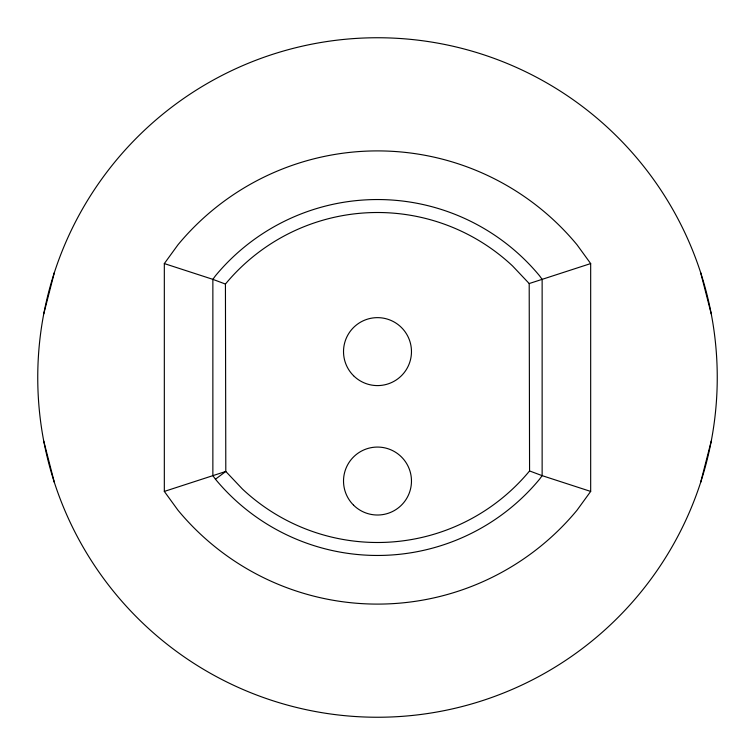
<?xml version="1.0" encoding="UTF-8"?>
<svg xmlns="http://www.w3.org/2000/svg" width="755" height="755" viewBox="0 0 755 755"><rect width="100%" height="100%" fill="white"/><g stroke="black" fill="none" stroke-linecap="round" stroke-linejoin="round"><path stroke-width="1.13" d="M43.771 313.835L54.379 272.508M700.621 482.492L711.229 441.165M164.326 263.58L177.972 244.79A258.956 258.956 0 0 1 577.028 244.79L590.674 263.58L590.674 491.42L577.028 510.21A258.956 258.956 0 0 1 177.972 510.21L164.326 491.42L164.326 263.58L212.863 279.35L225.434 284.059A197.357 197.357 0 0 1 512.598 265.996L529.198 283.55L529.566 470.941L542.137 475.65L590.674 491.42M215.449 479.208A210.324 210.324 0 0 0 539.551 479.208L542.137 475.65L542.137 279.35L539.551 275.792A210.324 210.324 0 0 0 215.449 275.792L212.863 279.35L212.863 475.65L215.449 479.208L225.802 471.45L225.434 284.059M529.198 283.55L590.674 263.58M164.326 491.42L225.802 471.45L242.402 489.004A197.357 197.357 0 0 0 529.566 470.941M700.621 272.508L711.229 313.835M43.771 441.165L54.379 482.492M189.486 660.483A339.75 339.75 0 0 0 716.58 398.829A339.75 339.75 0 0 0 226.434 73.178A339.75 339.75 0 0 0 189.486 660.483M353.576 505.17A33.975 33.975 0 0 0 410.352 489.693A33.975 33.975 0 0 0 368.563 448.262A33.975 33.975 0 0 0 353.576 505.17M353.576 375.745A33.975 33.975 0 0 0 410.352 360.267A33.975 33.975 0 0 0 368.563 318.836A33.975 33.975 0 0 0 353.576 375.745"/></g></svg>
